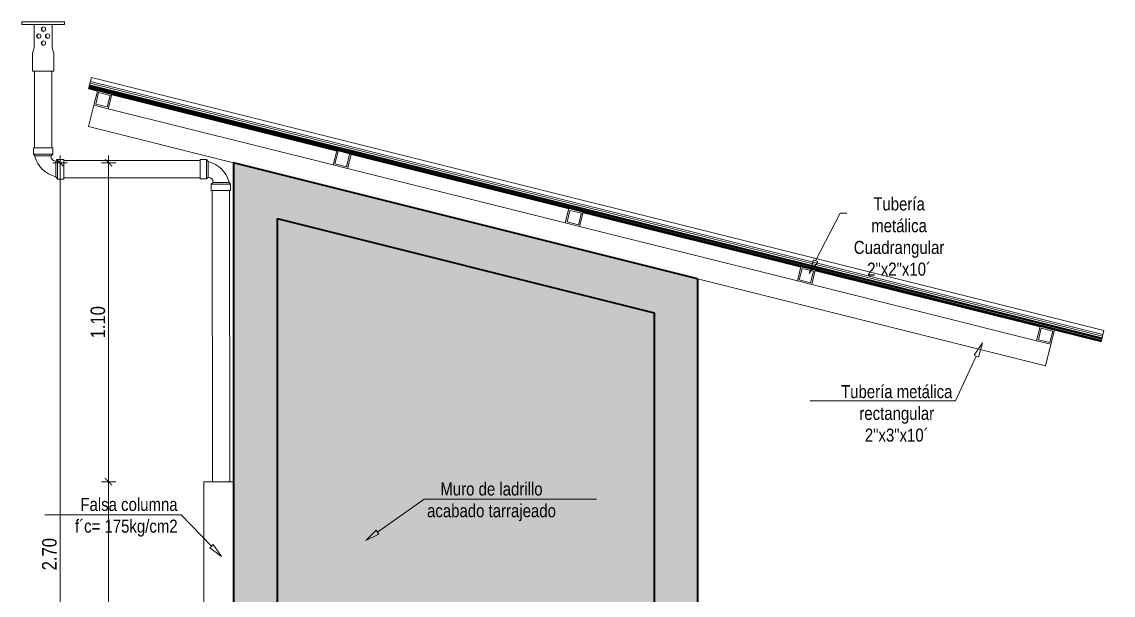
# Model space of a CAD drawing. Header units: metres. Extents: x 115.1 to 149.6, y 26.3 to 56.6.
# Drawn here: x 120.732 to 124.495, y 42.402 to 44.379 of the extents above; entities that cross this region are included whole.
import ezdxf
from ezdxf import colors
from ezdxf.entities.mleader import LeaderData, LeaderLine
from ezdxf.math import Vec2, Vec3

# ---------------------------------------------------------------- set-up
doc = ezdxf.new("R2010")
doc.units = ezdxf.units.M
doc.layers.get('0').update_dxf_attribs({"color": 250})
doc.layers.get('Defpoints').update_dxf_attribs({"color": 30, "lineweight": 9})
for name, color, linetype, lineweight in [('-Accesorios PVC', 88, 'Continuous', 20), ('-Acero techos', 252, 'Continuous', 13), ('-Acotado', 251, 'Continuous', 5), ('-Corte', 7, 'Continuous', 35), ('-Ladrillo', 34, 'Continuous', 9), ('CALAMINA', 10, 'Continuous', 30), ('FIC-2ES_CONCRETO 210', 251, 'Continuous', 30), ('FIC-2ES_VEREDA', 253, 'Continuous', 5), ('pluma 1', 1, 'Continuous', 9), ('TUBERIA', 104, 'Continuous', 15)]:
    doc.layers.add(name, color=color, linetype=linetype, lineweight=lineweight)
doc.layers.add('A_50_CotasExter', color=253, linetype='Continuous')
doc.styles.add('-Arial Narrow', font='ARIALN.TTF')
doc.dimstyles.new('Esc 1_20n', dxfattribs={"dimscale": 0.02, "dimtxt": 2, "dimasz": 1, "dimexe": 1, "dimexo": 1, "dimgap": 0.45, "dimtad": 1, "dimtoh": 1, "dimzin": 3, "dimdsep": 46, "dimtxsty": '-Arial Narrow', "dimblk": 'ARCHTICK', "dimcen": 1, "dimdle": 1, "dimclrd": 252, "dimclre": 252, "dimclrt": 252, "dimadec": 0, "dimazin": 0, "dimtfac": 1, "dimtix": 1, "dimtmove": 1, "dimatfit": 2, "dimldrblk": 'ARCHTICK', "dimfxl": 1, "dimfxlon": 1, "dimtolj": 2, "dimlwd": 5, "dimlwe": 5, "dimarcsym": 0})

# ---------------------------------------------------------------- blocks, each defined once
blk = doc.blocks.new('fhgfh')
at = {"layer": 'TUBERIA', "color": 152}
for p, q in [((348.858, 607.6285), (348.858, 607.6629)), ((348.858, 607.6629), (348.9652, 607.6629)), ((348.9652, 607.6629), (348.9652, 607.6285)), ((348.7983, 607.4914), (348.7983, 607.5986)), ((348.7983, 607.5986), (348.8326, 607.5986)), ((348.8424, 607.5888), (348.8326, 607.5986)), ((348.8326, 607.5986), (348.8326, 607.4914)), ((348.8424, 607.5037), (348.8424, 607.5907)), ((348.8424, 607.5907), (348.8424, 607.5037)), ((348.8424, 607.5037), (348.8424, 607.5907)), ((348.8424, 607.5907), (348.8424, 607.5037)), ((348.8424, 607.5037), (348.8424, 607.5907)), ((348.9652, 607.6285), (348.858, 607.6285)), ((348.858, 607.6285), (348.8704, 607.6186)), ((348.9574, 607.6187), (348.8704, 607.6187)), ((348.8704, 607.6187), (348.9574, 607.6187)), ((348.9555, 607.6187), (348.9652, 607.6285)), ((348.9574, 607.6167), (348.9574, 607.6187)), ((348.8326, 607.4914), (348.7983, 607.4914)), ((348.8326, 607.4914), (348.8425, 607.5037))]:
    blk.add_line(p, q, dxfattribs=at)
blk.add_lwpolyline([(348.8704, 607.6187, -0.3937), (348.8445, 607.5907), (348.8424, 607.5907)], format="xyb", dxfattribs=at)
blk.add_arc((348.8062, 607.6556), 0.1561, 283.40141, 345.57173, dxfattribs=at)
blk = doc.blocks.new('Sombrero de Ventilacion')
at = {"layer": '-Accesorios PVC', "ltscale": 0.009}
for points in [[(-0.105, 0.2436), (0.105, 0.2436), (0.105, 0.23), (-0.105, 0.23)], [(0.0529, 0.089), (0.0529, 0), (-0.0529, 0), (-0.0529, 0.089), (-0.0443, 0.1163), (-0.0443, 0.23), (0.0443, 0.23), (0.0443, 0.1163)]]:
    blk.add_lwpolyline(points, close=True, dxfattribs=at)
for centre in [(0.0014, 0.2076), (-0.0216, 0.1732), (0.0216, 0.1732), (0.0014, 0.1387)]:
    blk.add_circle(centre, 0.0109, dxfattribs=at)
for centre in [(0.0051, 0.2076), (-0.0179, 0.1732), (0.0253, 0.1732), (0.0051, 0.1387)]:
    blk.add_arc(centre, 0.0115, 108.8693, 251.1307, dxfattribs=at)
blk = doc.blocks.new('_ArchTick')
at = {"color": 0, "linetype": 'ByBlock', "const_width": 0.15}
blk.add_lwpolyline([(-0.5, -0.5), (0.5, 0.5)], dxfattribs=at)
blk = doc.blocks.new('*D104')
at = {"layer": 'A_50_CotasExter', "color": 252, "lineweight": 5, "transparency": 16777216}
for p, q in [((124.6541, 41.1681), (124.6541, 43.5181)), ((124.6291, 43.4931), (124.6791, 43.4931)), ((124.6291, 41.1931), (124.6791, 41.1931))]:
    blk.add_line(p, q, dxfattribs=at)
at = {"layer": 'Defpoints', "color": 0, "transparency": 16777216}
for p in [(123.2124, 43.4931), (124.6541, 43.4931), (124.4712, 41.1931)]:
    blk.add_point(p, dxfattribs=at)
at = {"layer": 'A_50_CotasExter', "color": 252, "lineweight": 5, "transparency": 16777216, "xscale": 0.025, "yscale": 0.025, "zscale": 0.025}
for p, rotation in [((124.6541, 43.4931), 90), ((124.6541, 41.1931), 270)]:
    blk.add_blockref('_ArchTick', p, dxfattribs=dict(at, rotation=rotation))
at = {"layer": 'A_50_CotasExter', "color": 252, "transparency": 16777216, "insert": (124.6173, 42.3431), "char_height": 0.05, "attachment_point": 5, "rotation": 90, "style": '-Arial Narrow'}
blk.add_mtext('\\A2;2.30', dxfattribs=at)
blk = doc.blocks.new('*D116')
at = {"layer": 'A_50_CotasExter', "color": 252, "lineweight": 5, "transparency": 16777216}
for p, q in [((121.0563, 42.7931), (121.0063, 42.7931)), ((121.0313, 41.3681), (121.0313, 42.8181)), ((121.0563, 41.3931), (121.0063, 41.3931))]:
    blk.add_line(p, q, dxfattribs=at)
at = {"layer": 'Defpoints', "color": 0, "transparency": 16777216}
for p in [(121.0313, 42.7931), (121.3599, 42.7931), (121.4624, 41.3931)]:
    blk.add_point(p, dxfattribs=at)
at = {"layer": 'A_50_CotasExter', "color": 252, "lineweight": 5, "transparency": 16777216, "xscale": 0.025, "yscale": 0.025, "zscale": 0.025}
for p, rotation in [((121.0313, 42.7931), 90), ((121.0313, 41.3931), 270)]:
    blk.add_blockref('_ArchTick', p, dxfattribs=dict(at, rotation=rotation))
at = {"layer": 'A_50_CotasExter', "color": 252, "transparency": 16777216, "insert": (120.9945, 42.0931), "char_height": 0.05, "attachment_point": 5, "rotation": 90, "style": '-Arial Narrow'}
blk.add_mtext('\\A2;1.40', dxfattribs=at)
blk = doc.blocks.new('*D117')
at = {"layer": 'A_50_CotasExter', "color": 252, "lineweight": 5, "transparency": 16777216}
for p, q in [((121.0563, 43.8931), (121.0063, 43.8931)), ((121.0313, 42.7681), (121.0313, 43.9181)), ((121.0563, 42.7931), (121.0063, 42.7931))]:
    blk.add_line(p, q, dxfattribs=at)
at = {"layer": 'Defpoints', "color": 0, "transparency": 16777216}
for p in [(121.0313, 43.8931), (121.4624, 43.8931), (121.3599, 42.7931)]:
    blk.add_point(p, dxfattribs=at)
at = {"layer": 'A_50_CotasExter', "color": 252, "lineweight": 5, "transparency": 16777216, "xscale": 0.025, "yscale": 0.025, "zscale": 0.025}
for p, rotation in [((121.0313, 43.8931), 90), ((121.0313, 42.7931), 270)]:
    blk.add_blockref('_ArchTick', p, dxfattribs=dict(at, rotation=rotation))
at = {"layer": 'A_50_CotasExter', "color": 252, "transparency": 16777216, "insert": (120.9945, 43.3431), "char_height": 0.05, "attachment_point": 5, "rotation": 90, "style": '-Arial Narrow'}
blk.add_mtext('\\A2;1.10', dxfattribs=at)
blk = doc.blocks.new('*D119')
at = {"layer": 'A_50_CotasExter', "color": 252, "lineweight": 5, "transparency": 16777216}
for p, q in [((120.8889, 43.8931), (120.8389, 43.8931)), ((120.8639, 41.1681), (120.8639, 43.9181)), ((120.8889, 41.1931), (120.8389, 41.1931))]:
    blk.add_line(p, q, dxfattribs=at)
at = {"layer": 'Defpoints', "color": 0, "transparency": 16777216}
for p in [(120.8639, 43.8931), (121.4624, 43.8931), (121.1624, 41.1931)]:
    blk.add_point(p, dxfattribs=at)
at = {"layer": 'A_50_CotasExter', "color": 252, "lineweight": 5, "transparency": 16777216, "xscale": 0.025, "yscale": 0.025, "zscale": 0.025}
for p, rotation in [((120.8639, 43.8931), 90), ((120.8639, 41.1931), 270)]:
    blk.add_blockref('_ArchTick', p, dxfattribs=dict(at, rotation=rotation))
at = {"layer": 'A_50_CotasExter', "color": 252, "transparency": 16777216, "insert": (120.8272, 42.5431), "char_height": 0.05, "attachment_point": 5, "rotation": 90, "style": '-Arial Narrow'}
blk.add_mtext('\\A2;2.70', dxfattribs=at)
blk = doc.blocks.new('_ClosedBlank')
at = {"color": 0, "linetype": 'ByBlock', "lineweight": -2}
for p, q in [((-1, 0.167), (0, 0)), ((-1, 0.167), (-1, -0.167)), ((0, 0), (-1, -0.167))]:
    blk.add_line(p, q, dxfattribs=at)

msp = doc.modelspace()

# ---------------------------------------------------------------- hatches: boundary and pattern name
at = {"layer": '-Acotado', "true_color": 0x139b48}
h = msp.add_hatch(color=114, dxfattribs=at)
h.dxf.hatch_style = 1
h.paths.add_polyline_path([(121.6124, 43.701), (122.9124, 43.376), (122.9124, 41.3931), (123.0624, 41.3931), (123.0624, 43.4931), (121.4624, 43.8931), (121.4624, 41.3931), (121.6124, 41.3931)])
h.paths.add_polyline_path([(121.4624, 42.6834), (121.4624, 42.7875)], flags=17)
at = {"layer": '-Ladrillo', "ltscale": 0.1, "true_color": 0xf3f3e7}
h = msp.add_hatch(color=7, dxfattribs=at)
h.dxf.hatch_style = 1
h.paths.add_polyline_path([(122.9124, 43.376), (121.6124, 43.701), (121.6124, 41.3931), (122.9124, 41.3931)])

# ---------------------------------------------------------------- linework, layer by layer
at = {"layer": '-Acero techos', "color": 146, "ltscale": 0.009, "true_color": 0x105689}
for p, q in [((120.9624, 44.0181), (120.9808, 44.092)), ((121.0301, 44.0797), (121.8058, 43.8858)), ((121.4624, 43.8931), (120.9624, 44.0181)), ((121.8674, 43.9227), (121.8182, 43.935)), ((121.8551, 43.8734), (122.6062, 43.6857)), ((122.6555, 43.6734), (123.4066, 43.4856)), ((124.2624, 43.1931), (123.0624, 43.4931)), ((123.4558, 43.4733), (124.2316, 43.2793)), ((124.2808, 43.267), (124.2624, 43.1931))]:
    msp.add_line(p, q, dxfattribs=at)
for points in [[(120.9932, 44.1413), (121.0424, 44.129), (121.0301, 44.0797), (120.9808, 44.092), (120.993, 44.1406)], [(121.818, 43.9343), (121.8058, 43.8858), (121.8551, 43.8734), (121.8673, 43.9221)], [(121.8228, 43.9331), (121.8119, 43.8894), (121.8515, 43.8795), (121.8624, 43.9233)], [(123.4187, 43.5341), (123.4066, 43.4856), (123.4558, 43.4733), (123.4682, 43.5225), (123.4189, 43.5348)], [(124.2437, 43.3279), (124.2316, 43.2793), (124.2808, 43.267), (124.293, 43.3156), (124.2932, 43.3163), (124.2439, 43.3286), (124.2437, 43.3279)]]:
    msp.add_lwpolyline(points, dxfattribs=at)
for points in [[(120.9968, 44.1352), (121.0364, 44.1253), (121.0265, 44.0858), (120.9869, 44.0957)], [(122.6185, 43.7349), (122.6062, 43.6857), (122.6555, 43.6734), (122.6678, 43.7226)], [(122.6221, 43.7289), (122.6123, 43.6893), (122.6518, 43.6794), (122.6617, 43.719)], [(123.4225, 43.5288), (123.4126, 43.4892), (123.4522, 43.4793), (123.4621, 43.5189)], [(124.2475, 43.3225), (124.2376, 43.283), (124.2772, 43.2731), (124.2871, 43.3126)]]:
    msp.add_lwpolyline(points, close=True, dxfattribs=at)
at = {"layer": '-Corte', "ltscale": 0.009}
for p, q in [((123.0624, 43.4931), (121.4624, 43.8931)), ((121.4624, 43.8931), (121.4624, 41.1931)), ((121.6124, 43.701), (122.9124, 43.376)), ((121.6124, 43.701), (121.6124, 41.3931)), ((123.0624, 43.4931), (123.0624, 41.1931)), ((122.9124, 43.376), (122.9124, 41.3931))]:
    msp.add_line(p, q, dxfattribs=at)
at = {"layer": 'CALAMINA', "lineweight": 5}
for p, q in [((120.9721, 44.187), (124.4636, 43.3141)), ((120.9624, 44.1485), (120.993, 44.1408)), ((120.9624, 44.1484), (120.993, 44.1407)), ((120.9624, 44.1483), (120.993, 44.1406)), ((120.9624, 44.1482), (120.993, 44.1406)), ((120.9625, 44.1489), (120.9932, 44.1413)), ((120.9625, 44.1487), (120.9931, 44.141)), ((120.9626, 44.1492), (124.4541, 43.2763)), ((120.9627, 44.1495), (124.4542, 43.2767)), ((120.9628, 44.1499), (124.4543, 43.277)), ((120.9629, 44.1503), (124.4544, 43.2775)), ((120.963, 44.1508), (124.4545, 43.2779)), ((120.9635, 44.1528), (124.455, 43.28)), ((120.964, 44.1547), (124.4555, 43.2818)), ((124.4561, 43.2842), (120.9646, 44.1571)), ((120.9647, 44.1577), (124.4562, 43.2849)), ((120.9653, 44.1598), (124.4567, 43.2869)), ((120.9658, 44.162), (124.4573, 43.2891)), ((124.4587, 43.2946), (120.9672, 44.1675)), ((120.9686, 44.1732), (124.4601, 43.3004)), ((124.293, 43.3158), (124.4539, 43.2756)), ((124.293, 43.3157), (124.4539, 43.2755)), ((124.293, 43.3156), (124.4539, 43.2754)), ((124.293, 43.3156), (124.4539, 43.2753)), ((124.2931, 43.316), (124.454, 43.2758)), ((124.2932, 43.3163), (124.454, 43.276))]:
    msp.add_line(p, q, dxfattribs=at)
at = {"layer": 'CALAMINA', "lineweight": 9}
for p, q in [((121.0423, 44.1285), (121.818, 43.9346)), ((121.0423, 44.1284), (121.818, 43.9344)), ((121.0423, 44.1283), (121.818, 43.9343)), ((121.0424, 44.129), (121.8182, 43.935)), ((121.0424, 44.1287), (121.8181, 43.9348)), ((121.8673, 43.9223), (122.6184, 43.7345)), ((121.8673, 43.9221), (122.6184, 43.7344)), ((121.8673, 43.922), (122.6183, 43.7343)), ((121.8673, 43.922), (122.6183, 43.7342)), ((121.8674, 43.9227), (122.6185, 43.7349)), ((121.8674, 43.9225), (122.6185, 43.7347)), ((122.6676, 43.7219), (123.4187, 43.5342)), ((122.6677, 43.7224), (123.4188, 43.5346)), ((122.6677, 43.7222), (123.4188, 43.5344)), ((122.6677, 43.722), (123.4187, 43.5343)), ((122.6678, 43.7226), (123.4189, 43.5348)), ((123.468, 43.5221), (124.2438, 43.3282)), ((123.468, 43.5219), (124.2437, 43.328)), ((123.468, 43.5218), (124.2437, 43.3279)), ((123.4681, 43.5223), (124.2438, 43.3283)), ((123.4682, 43.5225), (124.2439, 43.3286))]:
    msp.add_line(p, q, dxfattribs=at)
at = {"layer": 'CALAMINA'}
for p, q in [((121.0423, 44.1282), (121.818, 43.9343)), ((122.6676, 43.7219), (123.4187, 43.5341)), ((123.468, 43.5218), (124.2437, 43.3279))]:
    msp.add_line(p, q, dxfattribs=at)
at = {"layer": 'FIC-2ES_CONCRETO 210', "lineweight": 15}
msp.add_line((121.3599, 42.7931), (121.4624, 42.7931), dxfattribs=at)
msp.add_lwpolyline([(121.3599, 42.7931), (121.3599, 41.1931)], dxfattribs=at)
at = {"layer": 'FIC-2ES_VEREDA'}
for p, q in [((120.9624, 44.1482), (120.9721, 44.187)), ((124.4539, 43.2753), (124.4636, 43.3141))]:
    msp.add_line(p, q, dxfattribs=at)
at = {"layer": 'pluma 1', "color": 152}
for p, q in [((121.3472, 43.901), (120.8765, 43.901)), ((121.3472, 43.841), (120.8765, 43.841))]:
    msp.add_line(p, q, dxfattribs=at)
for points in [[(120.7755, 44.2087), (120.7755, 43.9441)], [(120.8356, 44.2087), (120.8354, 43.9441)], [(121.389, 42.7931), (121.3884, 43.7978)], [(121.449, 42.7931), (121.4484, 43.7978)]]:
    msp.add_lwpolyline(points, dxfattribs=at)

# ---------------------------------------------------------------- block references
at = {"layer": '-Accesorios PVC', "xscale": 0.7004046625545017, "yscale": 0.7004046625545017, "zscale": 0.7004046625545017}
msp.add_blockref('Sombrero de Ventilacion', (120.8056, 44.2087), dxfattribs=at)
at = {"layer": 'pluma 1', "color": 152, "xscale": -0.62400710325193, "yscale": 0.62400710325193, "zscale": 0.62400710325193}
for p, rotation in [((338.599, -335.2017), 0.01056194680011835), ((-96.3752, 422.9436), 180.0105619468001)]:
    msp.add_blockref('fhgfh', p, dxfattribs=dict(at, rotation=rotation))

# ---------------------------------------------------------------- dimensions: what is measured, and where the dimension line sits
at = {"layer": 'A_50_CotasExter'}
for base, p1, p2, picture, middle in [((120.8639, 43.8931), (121.1624, 41.1931), (121.4624, 43.8931), '*D119', (120.8272, 42.5431)), ((121.0313, 43.8931), (121.3599, 42.7931), (121.4624, 43.8931), '*D117', (120.9945, 43.3431)), ((124.6541, 43.4931), (124.4712, 41.1931), (123.2124, 43.4931), '*D104', (124.6173, 42.3431)), ((121.0313, 42.7931), (121.4624, 41.3931), (121.3599, 42.7931), '*D116', (120.9945, 42.0931))]:
    dim = msp.add_linear_dim(base=base, p1=p1, p2=p2, angle=270, dimstyle='Esc 1_20n', override={"dimscale": 0.025}, dxfattribs=at)
    dim.commit()
    dim.dimension.update_dxf_attribs({"geometry": picture, "text_midpoint": middle})

# ---------------------------------------------------------------- leaders
at = {"layer": '-Acotado'}
ml = msp.add_multileader_mtext('Standard', dxfattribs=at)
ml.set_content('Tubería metálica\\P\\pxqc;Cuadrangular\\P2"x2"x10´', color=7, style='-Arial Narrow')
ml.set_leader_properties(color=7, linetype='ByLayer', lineweight=0)
ml.set_arrow_properties(name='CLOSEDBLANK')
ml.build(insert=Vec2(0, 0))
ml.multileader.update_dxf_attribs({"has_dogleg": 0, "text_left_attachment_type": 6, "text_right_attachment_type": 6, "dogleg_length": 0, "arrow_head_size": 0.05, "scale": 0.025})
ctx = ml.context
ctx.base_point, ctx.scale, ctx.char_height, ctx.arrow_head_size, ctx.landing_gap_size, ctx.plane_origin = Vec3(123.5545, 43.7198), 0.025, 0.045, 0.05, 0.0125, Vec3(125.7332, 45.8322)
ctx.left_attachment, ctx.right_attachment, ctx.text_align_type = 6, 6, 1
notes = []
notes.append((ctx, [(0, (1, 1, 0), (123.5545, 43.7198), (1, 0), 0, [(0, [(123.4466, 43.5107)], 0, [])])]))
ctx.mtext.insert, ctx.mtext.width, ctx.mtext.alignment, ctx.mtext.flow_direction = Vec3(123.7572, 43.7738), 0.380413, 2, 5
ml = msp.add_multileader_mtext('Standard', dxfattribs=at)
ml.set_content('Tubería metálica\\Prectangular\\P2"x3"x10´', color=7, style='-Arial Narrow')
ml.set_leader_properties(color=7, linetype='ByLayer', lineweight=0)
ml.set_arrow_properties(name='CLOSEDBLANK')
ml.build(insert=Vec2(0, 0))
ml.multileader.update_dxf_attribs({"has_dogleg": 0, "text_left_attachment_type": 6, "text_right_attachment_type": 6, "dogleg_length": 0, "arrow_head_size": 0.05, "scale": 0.025})
ctx = ml.context
ctx.base_point, ctx.scale, ctx.char_height, ctx.arrow_head_size, ctx.landing_gap_size, ctx.plane_origin = Vec3(123.5464, 43.0724), 0.025, 0.045, 0.05, 0.0125, Vec3(125.6335, 44.5197)
ctx.left_attachment, ctx.right_attachment, ctx.text_align_type = 6, 6, 1
notes.append((ctx, [(1, (1, 1, 0), (123.9518, 43.0724), (-1, 0), 0, [(0, [(124.0444, 43.2716)], 0, [])])]))
ctx.mtext.insert, ctx.mtext.alignment, ctx.mtext.flow_direction = Vec3(123.7491, 43.1264), 2, 5
ml = msp.add_multileader_mtext('Standard', dxfattribs=at)
ml.set_content('Muro de ladrillo\\Pacabado tarrajeado ', color=7, style='-Arial Narrow')
ml.set_leader_properties(color=7, linetype='ByLayer', lineweight=0)
ml.set_arrow_properties(name='CLOSEDBLANK')
ml.build(insert=Vec2(0, 0))
ml.multileader.update_dxf_attribs({"has_dogleg": 0, "text_left_attachment_type": 6, "text_right_attachment_type": 6, "dogleg_length": 0, "arrow_head_size": 0.05, "scale": 0.025})
ctx = ml.context
ctx.base_point, ctx.scale, ctx.char_height, ctx.arrow_head_size, ctx.landing_gap_size, ctx.plane_origin = Vec3(122.1189, 42.7324), 0.025, 0.045, 0.05, 0.0125, Vec3(122.4613, 44.1216)
ctx.left_attachment, ctx.right_attachment, ctx.text_align_type = 6, 6, 1
notes.append((ctx, [(0, (1, 1, 0), (122.1189, 42.7324), (1, 0), 0, [(1, [(121.918, 42.5899)], 0, [])])]))
ctx.mtext.insert, ctx.mtext.alignment, ctx.mtext.flow_direction = Vec3(122.3516, 42.7906), 2, 5
ml = msp.add_multileader_mtext('Standard', dxfattribs=at)
ml.set_content('Falsa columna\\Pf´c= 175kg/cm2', color=7, style='-Arial Narrow')
ml.set_leader_properties(color=7, linetype='Continuous', lineweight=0)
ml.set_arrow_properties(name='CLOSEDBLANK')
ml.build(insert=Vec2(0, 0))
ml.multileader.update_dxf_attribs({"has_dogleg": 0, "text_left_attachment_type": 6, "text_right_attachment_type": 6, "dogleg_length": 0, "arrow_head_size": 0.05, "scale": 0.025})
ctx = ml.context
ctx.base_point, ctx.scale, ctx.char_height, ctx.arrow_head_size, ctx.landing_gap_size, ctx.plane_origin = Vec3(120.9061, 42.6791), 0.025, 0.045, 0.05, 0.0125, Vec3(120.836, 43.5926)
ctx.left_attachment, ctx.right_attachment, ctx.text_align_type = 6, 6, 2
notes.append((ctx, [(1, (1, 1, 0), (121.2817, 42.6791), (-1, 0), 0, [(0, [(121.4205, 42.5351)], 0, [])])]))
ctx.mtext.insert, ctx.mtext.alignment, ctx.mtext.flow_direction = Vec3(121.2692, 42.7373), 3, 5
for ctx, leaders in notes:
    for number, flags, end, landing, length, lines in leaders:
        leader = LeaderData()
        leader.index, (leader.has_last_leader_line, leader.has_dogleg_vector, leader.attachment_direction) = number, flags
        leader.last_leader_point, leader.dogleg_vector, leader.dogleg_length = Vec3(end), Vec3(landing), length
        for number, points, colour, breaks in lines:
            line = LeaderLine()
            line.index, line.vertices, line.color, line.breaks = number, Vec3.list(points), colors.encode_raw_color(colour), breaks
            leader.lines.append(line)
        ctx.leaders.append(leader)

doc.saveas('drawing.dxf')
